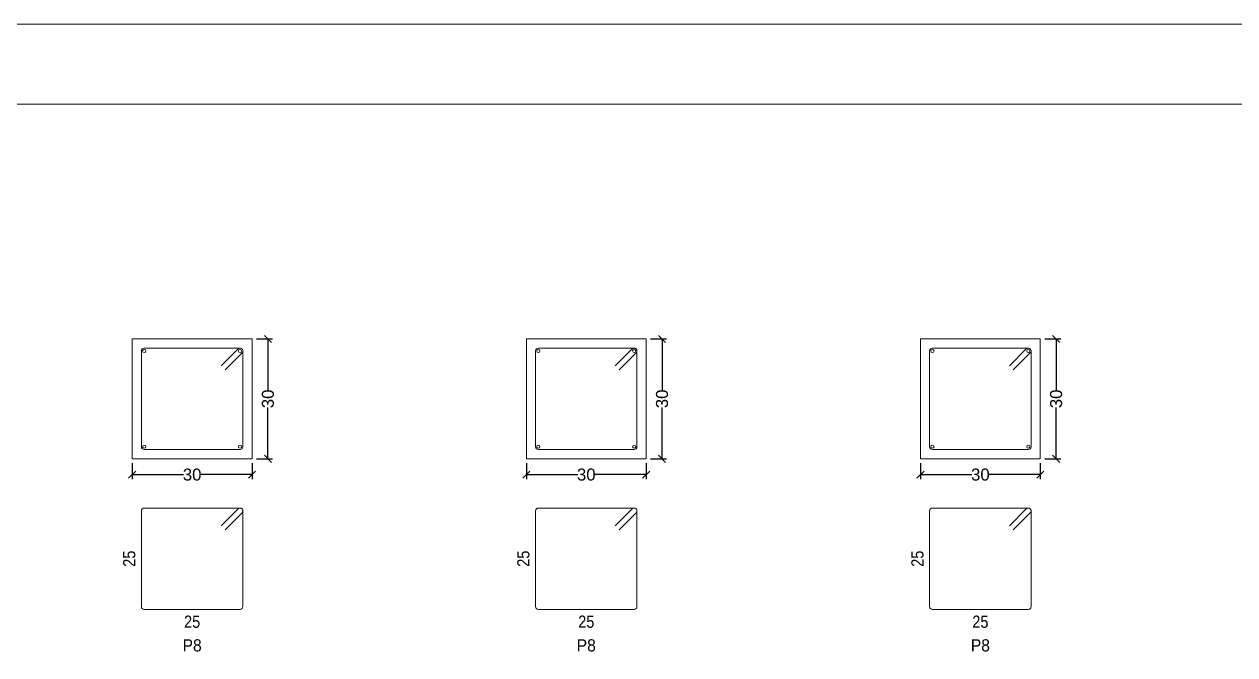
# Model space of a CAD drawing. Header units: millimetres. Extents: x 2 to 158, y -69 to 77.
# Drawn here: x 82.45 to 97.61, y -12.7 to -4.8 of the extents above; entities that cross this region are included whole.
import ezdxf
from ezdxf.enums import TextEntityAlignment as Align

# ---------------------------------------------------------------- set-up
doc = ezdxf.new("R2010")
doc.units = ezdxf.units.MM
for name, color, linetype, lineweight in [('ARM_LONGITUDINAL_Ø8', 32, 'Continuous', 9), ('ARM_TRANSVERSAL_Ø6', 151, 'Continuous', 9), ('RECUAD_LIMITES', 2, 'Continuous', 0), ('RECUAD_MARCO', 1, 'Continuous', 20), ('SEC_CONT_VIG_HORMIGON_SECCION', 2, 'Continuous', 9), ('SEC_COTAS_SEC_DIM_VIGA', 122, 'Continuous', 0), ('SEC_COTAS_TEXTOS_DESPIECE_ESTRIBADO', 122, 'Continuous', 0), ('SEC_REF_TXT_POSICIONES_ARM_ESTRIBOS', 1, 'Continuous', 9)]:
    doc.layers.add(name, color=color, linetype=linetype, lineweight=lineweight)
doc.styles.add('CYPETXT_0.225_romans', font='arial.ttf', dxfattribs={"height": 0.15})
doc.styles.add('CYPETXT_romans', font='arial.ttf', dxfattribs={"height": 0.2})
doc.dimstyles.new('cype_oblique', dxfattribs={"dimtxt": 0.18, "dimasz": 0.18, "dimexe": 0.05625, "dimexo": 0.05625, "dimgap": 0, "dimtad": 0, "dimdec": 4, "dimzin": 0, "dimdsep": 46, "dimtxsty": 'CYPETXT_0.225_romans', "dimblk": 'OBLIQUE', "dimtsz": 0.045, "dimcen": 0.09, "dimadec": 0, "dimazin": 0, "dimtfac": 1, "dimtdec": 4, "dimtofl": 0, "dimtmove": 2, "dimatfit": 3, "dimfxl": 1, "dimtolj": 1, "dimtzin": 0, "dimarcsym": 0})

# ---------------------------------------------------------------- blocks, each defined once
blk = doc.blocks.new('*D134')
at = {"layer": 'Defpoints', "color": 0, "transparency": 16777216}
for p in [(83.8, -10.248), (85.3, -10.248), (85.3, -10.447)]:
    blk.add_point(p, dxfattribs=at)
at = {"layer": 'SEC_COTAS_SEC_DIM_VIGA', "color": 0, "lineweight": -2, "transparency": 16777216}
for p, q in [((83.8, -10.304), (83.8, -10.503)), ((85.3, -10.304), (85.3, -10.503)), ((83.755, -10.492), (83.845, -10.402)), ((83.8, -10.447), (84.443, -10.447)), ((85.3, -10.447), (84.657, -10.447)), ((85.255, -10.492), (85.345, -10.402))]:
    blk.add_line(p, q, dxfattribs=at)
at = {"layer": 'SEC_COTAS_SEC_DIM_VIGA', "color": 0, "transparency": 16777216, "insert": (84.55, -10.447), "char_height": 0.15, "attachment_point": 5, "style": 'CYPETXT_0.225_romans'}
blk.add_mtext('\\A1;30', dxfattribs=at)
blk = doc.blocks.new('_OBLIQUE')
at = {"color": 0, "linetype": 'ByBlock', "lineweight": -2}
blk.add_line((-0.5, -0.5), (0.5, 0.5), dxfattribs=at)
blk = doc.blocks.new('*D135')
at = {"layer": 'Defpoints', "color": 0, "transparency": 16777216}
for p in [(85.3, -8.748), (85.499, -8.748), (85.3, -10.248)]:
    blk.add_point(p, dxfattribs=at)
at = {"layer": 'SEC_COTAS_SEC_DIM_VIGA', "color": 0, "lineweight": -2, "transparency": 16777216}
for p, q in [((85.356, -8.748), (85.556, -8.748)), ((85.544, -8.793), (85.454, -8.703)), ((85.499, -8.748), (85.499, -9.39)), ((85.499, -10.248), (85.499, -9.605)), ((85.356, -10.248), (85.556, -10.248)), ((85.544, -10.293), (85.454, -10.203))]:
    blk.add_line(p, q, dxfattribs=at)
at = {"layer": 'SEC_COTAS_SEC_DIM_VIGA', "color": 0, "transparency": 16777216, "insert": (85.499, -9.498), "char_height": 0.15, "attachment_point": 5, "rotation": 90, "style": 'CYPETXT_0.225_romans'}
blk.add_mtext('\\A1;30', dxfattribs=at)
blk = doc.blocks.new('*D136')
at = {"layer": 'Defpoints', "color": 0, "transparency": 16777216}
for p in [(88.735, -10.248), (90.235, -10.248), (90.235, -10.447)]:
    blk.add_point(p, dxfattribs=at)
at = {"layer": 'SEC_COTAS_SEC_DIM_VIGA', "color": 0, "lineweight": -2, "transparency": 16777216}
for p, q in [((88.735, -10.304), (88.735, -10.503)), ((90.235, -10.304), (90.235, -10.503)), ((88.69, -10.492), (88.78, -10.402)), ((88.735, -10.447), (89.378, -10.447)), ((90.235, -10.447), (89.592, -10.447)), ((90.19, -10.492), (90.28, -10.402))]:
    blk.add_line(p, q, dxfattribs=at)
at = {"layer": 'SEC_COTAS_SEC_DIM_VIGA', "color": 0, "transparency": 16777216, "insert": (89.485, -10.447), "char_height": 0.15, "attachment_point": 5, "style": 'CYPETXT_0.225_romans'}
blk.add_mtext('\\A1;30', dxfattribs=at)
blk = doc.blocks.new('*D137')
at = {"layer": 'Defpoints', "color": 0, "transparency": 16777216}
for p in [(90.235, -8.748), (90.434, -8.748), (90.235, -10.248)]:
    blk.add_point(p, dxfattribs=at)
at = {"layer": 'SEC_COTAS_SEC_DIM_VIGA', "color": 0, "lineweight": -2, "transparency": 16777216}
for p, q in [((90.291, -8.748), (90.491, -8.748)), ((90.479, -8.793), (90.389, -8.703)), ((90.434, -8.748), (90.434, -9.39)), ((90.434, -10.248), (90.434, -9.605)), ((90.291, -10.248), (90.491, -10.248)), ((90.479, -10.293), (90.389, -10.203))]:
    blk.add_line(p, q, dxfattribs=at)
at = {"layer": 'SEC_COTAS_SEC_DIM_VIGA', "color": 0, "transparency": 16777216, "insert": (90.434, -9.498), "char_height": 0.15, "attachment_point": 5, "rotation": 90, "style": 'CYPETXT_0.225_romans'}
blk.add_mtext('\\A1;30', dxfattribs=at)
blk = doc.blocks.new('*D138')
at = {"layer": 'Defpoints', "color": 0, "transparency": 16777216}
for p in [(93.67, -10.248), (95.17, -10.248), (95.17, -10.447)]:
    blk.add_point(p, dxfattribs=at)
at = {"layer": 'SEC_COTAS_SEC_DIM_VIGA', "color": 0, "lineweight": -2, "transparency": 16777216}
for p, q in [((93.67, -10.304), (93.67, -10.503)), ((95.17, -10.304), (95.17, -10.503)), ((93.625, -10.492), (93.715, -10.402)), ((93.67, -10.447), (94.313, -10.447)), ((95.17, -10.447), (94.527, -10.447)), ((95.125, -10.492), (95.215, -10.402))]:
    blk.add_line(p, q, dxfattribs=at)
at = {"layer": 'SEC_COTAS_SEC_DIM_VIGA', "color": 0, "transparency": 16777216, "insert": (94.42, -10.447), "char_height": 0.15, "attachment_point": 5, "style": 'CYPETXT_0.225_romans'}
blk.add_mtext('\\A1;30', dxfattribs=at)
blk = doc.blocks.new('*D139')
at = {"layer": 'Defpoints', "color": 0, "transparency": 16777216}
for p in [(95.17, -8.748), (95.369, -8.748), (95.17, -10.248)]:
    blk.add_point(p, dxfattribs=at)
at = {"layer": 'SEC_COTAS_SEC_DIM_VIGA', "color": 0, "lineweight": -2, "transparency": 16777216}
for p, q in [((95.226, -8.748), (95.426, -8.748)), ((95.414, -8.793), (95.324, -8.703)), ((95.369, -8.748), (95.369, -9.39)), ((95.369, -10.248), (95.369, -9.605)), ((95.226, -10.248), (95.426, -10.248)), ((95.414, -10.293), (95.324, -10.203))]:
    blk.add_line(p, q, dxfattribs=at)
at = {"layer": 'SEC_COTAS_SEC_DIM_VIGA', "color": 0, "transparency": 16777216, "insert": (95.369, -9.498), "char_height": 0.15, "attachment_point": 5, "rotation": 90, "style": 'CYPETXT_0.225_romans'}
blk.add_mtext('\\A1;30', dxfattribs=at)

msp = doc.modelspace()

# ---------------------------------------------------------------- linework, layer by layer
at = {"layer": 'ARM_LONGITUDINAL_Ø8'}
for centre in [(83.94998, -8.89753), (85.14998, -8.89753), (88.88498, -8.89753), (90.08498, -8.89753), (93.81998, -8.89753), (95.01998, -8.89753), (83.94998, -10.09753), (85.14998, -10.09753), (88.88498, -10.09753), (90.08498, -10.09753), (93.81998, -10.09753), (95.01998, -10.09753)]:
    msp.add_circle(centre, 0.02, dxfattribs=at)
at = {"layer": 'ARM_TRANSVERSAL_Ø6'}
for points in [[(84.9626, -9.13441), (85.17473, -8.92228), (85.17908, -8.91698), (85.18231, -8.91093), (85.18431, -8.90436), (85.18498, -8.89753), (85.18431, -8.8907), (85.18231, -8.88414), (85.17908, -8.87809), (85.17473, -8.87278), (85.16942, -8.86843), (85.16337, -8.8652), (85.15681, -8.8632), (85.14998, -8.86253), (83.94998, -8.86253), (83.93658, -8.8652), (83.92523, -8.87278), (83.91764, -8.88414), (83.91498, -8.89753), (83.91498, -10.09753), (83.91764, -10.11093), (83.92523, -10.12228), (83.93658, -10.12987), (83.94998, -10.13253), (85.14998, -10.13253), (85.16337, -10.12987), (85.17473, -10.12228), (85.18231, -10.11093), (85.18498, -10.09753), (85.18498, -8.89753), (85.18431, -8.8907), (85.18231, -8.88414), (85.17908, -8.87809), (85.17473, -8.87278), (85.16942, -8.86843), (85.16337, -8.8652), (85.15681, -8.8632), (85.14998, -8.86253), (85.14315, -8.8632), (85.13658, -8.8652), (85.13053, -8.86843), (85.12523, -8.87278), (84.9131, -9.08491)], [(89.8976, -9.13441), (90.10973, -8.92228), (90.11408, -8.91698), (90.11731, -8.91093), (90.11931, -8.90436), (90.11998, -8.89753), (90.11931, -8.8907), (90.11731, -8.88414), (90.11408, -8.87809), (90.10973, -8.87278), (90.10442, -8.86843), (90.09837, -8.8652), (90.09181, -8.8632), (90.08498, -8.86253), (88.88498, -8.86253), (88.87158, -8.8652), (88.86023, -8.87278), (88.85264, -8.88414), (88.84998, -8.89753), (88.84998, -10.09753), (88.85264, -10.11093), (88.86023, -10.12228), (88.87158, -10.12987), (88.88498, -10.13253), (90.08498, -10.13253), (90.09837, -10.12987), (90.10973, -10.12228), (90.11731, -10.11093), (90.11998, -10.09753), (90.11998, -8.89753), (90.11931, -8.8907), (90.11731, -8.88414), (90.11408, -8.87809), (90.10973, -8.87278), (90.10442, -8.86843), (90.09837, -8.8652), (90.09181, -8.8632), (90.08498, -8.86253), (90.07815, -8.8632), (90.07158, -8.8652), (90.06553, -8.86843), (90.06023, -8.87278), (89.8481, -9.08491)], [(94.8326, -9.13441), (95.04473, -8.92228), (95.04908, -8.91698), (95.05231, -8.91093), (95.05431, -8.90436), (95.05498, -8.89753), (95.05431, -8.8907), (95.05231, -8.88414), (95.04908, -8.87809), (95.04473, -8.87278), (95.03942, -8.86843), (95.03337, -8.8652), (95.02681, -8.8632), (95.01998, -8.86253), (93.81998, -8.86253), (93.80658, -8.8652), (93.79523, -8.87278), (93.78764, -8.88414), (93.78498, -8.89753), (93.78498, -10.09753), (93.78764, -10.11093), (93.79523, -10.12228), (93.80658, -10.12987), (93.81998, -10.13253), (95.01998, -10.13253), (95.03337, -10.12987), (95.04473, -10.12228), (95.05231, -10.11093), (95.05498, -10.09753), (95.05498, -8.89753), (95.05431, -8.8907), (95.05231, -8.88414), (95.04908, -8.87809), (95.04473, -8.87278), (95.03942, -8.86843), (95.03337, -8.8652), (95.02681, -8.8632), (95.01998, -8.86253), (95.01315, -8.8632), (95.00658, -8.8652), (95.00053, -8.86843), (94.99523, -8.87278), (94.7831, -9.08491)], [(84.9626, -11.13741), (85.17473, -10.92528), (85.17908, -10.91998), (85.18231, -10.91393), (85.18431, -10.90736), (85.18498, -10.90053), (85.18431, -10.8937), (85.18231, -10.88714), (85.17908, -10.88109), (85.17473, -10.87578), (85.16942, -10.87143), (85.16337, -10.8682), (85.15681, -10.8662), (85.14998, -10.86553), (83.94998, -10.86553), (83.93658, -10.8682), (83.92523, -10.87578), (83.91764, -10.88714), (83.91498, -10.90053), (83.91498, -12.10053), (83.91764, -12.11393), (83.92523, -12.12528), (83.93658, -12.13287), (83.94998, -12.13553), (85.14998, -12.13553), (85.16337, -12.13287), (85.17473, -12.12528), (85.18231, -12.11393), (85.18498, -12.10053), (85.18498, -10.90053), (85.18431, -10.8937), (85.18231, -10.88714), (85.17908, -10.88109), (85.17473, -10.87578), (85.16942, -10.87143), (85.16337, -10.8682), (85.15681, -10.8662), (85.14998, -10.86553), (85.14315, -10.8662), (85.13658, -10.8682), (85.13053, -10.87143), (85.12523, -10.87578), (84.9131, -11.08791)], [(89.8976, -11.13741), (90.10973, -10.92528), (90.11408, -10.91998), (90.11731, -10.91393), (90.11931, -10.90736), (90.11998, -10.90053), (90.11931, -10.8937), (90.11731, -10.88714), (90.11408, -10.88109), (90.10973, -10.87578), (90.10442, -10.87143), (90.09837, -10.8682), (90.09181, -10.8662), (90.08498, -10.86553), (88.88498, -10.86553), (88.87158, -10.8682), (88.86023, -10.87578), (88.85264, -10.88714), (88.84998, -10.90053), (88.84998, -12.10053), (88.85264, -12.11393), (88.86023, -12.12528), (88.87158, -12.13287), (88.88498, -12.13553), (90.08498, -12.13553), (90.09837, -12.13287), (90.10973, -12.12528), (90.11731, -12.11393), (90.11998, -12.10053), (90.11998, -10.90053), (90.11931, -10.8937), (90.11731, -10.88714), (90.11408, -10.88109), (90.10973, -10.87578), (90.10442, -10.87143), (90.09837, -10.8682), (90.09181, -10.8662), (90.08498, -10.86553), (90.07815, -10.8662), (90.07158, -10.8682), (90.06553, -10.87143), (90.06023, -10.87578), (89.8481, -11.08791)], [(94.8326, -11.13741), (95.04473, -10.92528), (95.04908, -10.91998), (95.05231, -10.91393), (95.05431, -10.90736), (95.05498, -10.90053), (95.05431, -10.8937), (95.05231, -10.88714), (95.04908, -10.88109), (95.04473, -10.87578), (95.03942, -10.87143), (95.03337, -10.8682), (95.02681, -10.8662), (95.01998, -10.86553), (93.81998, -10.86553), (93.80658, -10.8682), (93.79523, -10.87578), (93.78764, -10.88714), (93.78498, -10.90053), (93.78498, -12.10053), (93.78764, -12.11393), (93.79523, -12.12528), (93.80658, -12.13287), (93.81998, -12.13553), (95.01998, -12.13553), (95.03337, -12.13287), (95.04473, -12.12528), (95.05231, -12.11393), (95.05498, -12.10053), (95.05498, -10.90053), (95.05431, -10.8937), (95.05231, -10.88714), (95.04908, -10.88109), (95.04473, -10.87578), (95.03942, -10.87143), (95.03337, -10.8682), (95.02681, -10.8662), (95.01998, -10.86553), (95.01315, -10.8662), (95.00658, -10.8682), (95.00053, -10.87143), (94.99523, -10.87578), (94.7831, -11.08791)]]:
    msp.add_lwpolyline(points, dxfattribs=at)
at = {"layer": 'RECUAD_LIMITES'}
msp.add_lwpolyline([(67.36494, -46.80496), (126.76494, -46.80496), (126.76494, -4.80496), (67.36494, -4.80496), (67.36494, -46.80496)], close=True, dxfattribs=at)
at = {"layer": 'RECUAD_MARCO'}
msp.add_lwpolyline([(69.86494, -45.80496), (125.76494, -45.80496), (125.76494, -5.80496), (69.86494, -5.80496), (69.86494, -45.80496)], close=True, dxfattribs=at)
at = {"layer": 'SEC_CONT_VIG_HORMIGON_SECCION'}
for points in [[(85.29998, -8.74753), (83.79998, -8.74753), (83.79998, -10.24753), (85.29998, -10.24753), (85.29998, -8.74753)], [(90.23498, -8.74753), (88.73498, -8.74753), (88.73498, -10.24753), (90.23498, -10.24753), (90.23498, -8.74753)], [(95.16998, -8.74753), (93.66998, -8.74753), (93.66998, -10.24753), (95.16998, -10.24753), (95.16998, -8.74753)]]:
    msp.add_lwpolyline(points, close=True, dxfattribs=at)

# ---------------------------------------------------------------- texts
at = {"layer": 'SEC_COTAS_TEXTOS_DESPIECE_ESTRIBADO', "style": 'CYPETXT_romans', "width": 0.853312}
for p in [(83.83831, -11.50053), (88.77331, -11.50053), (93.70831, -11.50053)]:
    msp.add_text('25', height=0.153333, rotation=90, dxfattribs=at).set_placement(p, align=Align.CENTER)
for p in [(84.54998, -12.2122), (89.48498, -12.2122), (94.41998, -12.2122)]:
    msp.add_text('25', height=0.153333, dxfattribs=at).set_placement(p, align=Align.TOP_CENTER)
at = {"layer": 'SEC_REF_TXT_POSICIONES_ARM_ESTRIBOS', "style": 'CYPETXT_romans', "width": 0.914795}
for p in [(84.54998, -12.58553), (89.48498, -12.58553), (94.41998, -12.58553)]:
    msp.add_text('P8', height=0.153333, dxfattribs=at).set_placement(p, align=Align.MIDDLE_CENTER)

# ---------------------------------------------------------------- dimensions: what is measured, and where the dimension line sits
at = {"layer": 'SEC_COTAS_SEC_DIM_VIGA'}
for p1, p2, picture, middle in [((85.29998, -10.24753), (85.29998, -8.74753), '*D135', (85.49948, -9.49753)), ((90.23498, -10.24753), (90.23498, -8.74753), '*D137', (90.43448, -9.49753)), ((95.16998, -10.24753), (95.16998, -8.74753), '*D139', (95.36948, -9.49753)), ((83.79998, -10.24753), (85.29998, -10.24753), '*D134', (84.54998, -10.44703)), ((88.73498, -10.24753), (90.23498, -10.24753), '*D136', (89.48498, -10.44703)), ((93.66998, -10.24753), (95.16998, -10.24753), '*D138', (94.41998, -10.44703))]:
    dim = msp.add_aligned_dim(p1=p1, p2=p2, distance=-0.1995, text='30', dimstyle='cype_oblique', dxfattribs=at)
    dim.commit()
    dim.dimension.update_dxf_attribs({"geometry": picture, "text_midpoint": middle})

doc.saveas('drawing.dxf')
